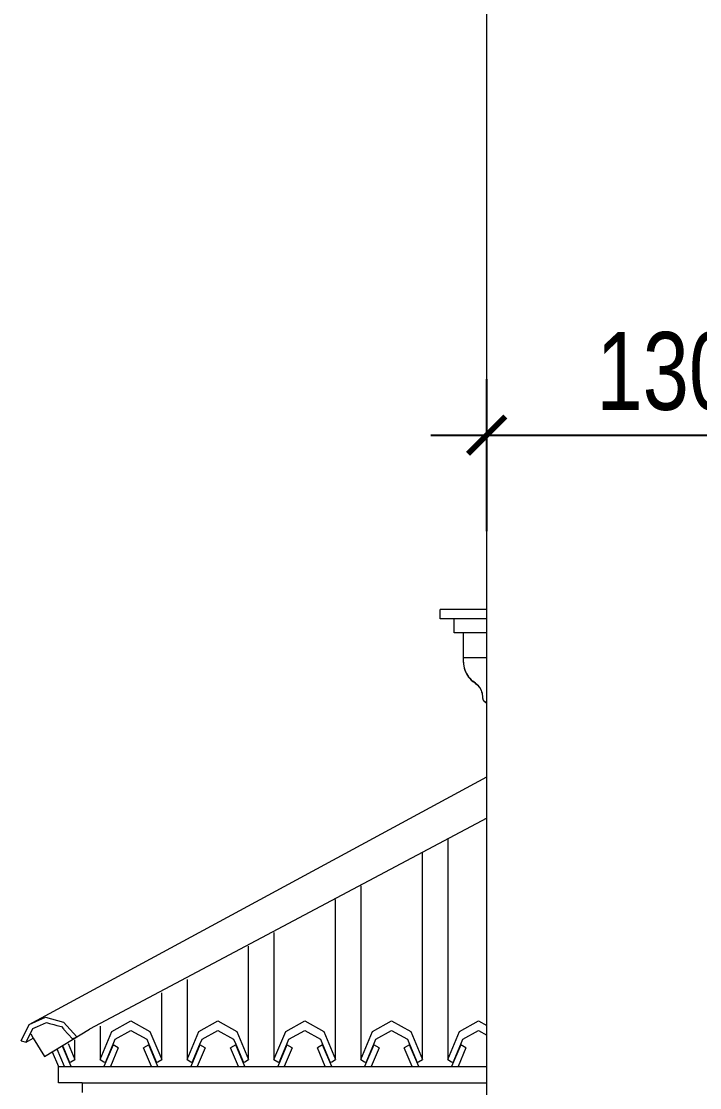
# Model space of a CAD drawing. Header units: millimetres. Extents: x -78046 to 260989, y -99288 to 158505.
# Drawn here: x 189225 to 191406, y 7531 to 10957 of the extents above; entities that cross this region are included whole.
import ezdxf
from ezdxf.xclip import XClip

# ---------------------------------------------------------------- set-up
doc = ezdxf.new("R2010")
doc.units = ezdxf.units.MM
doc.header["$LTSCALE"] = 100
doc.header["$XCLIPFRAME"] = 0
doc.header["$PDMODE"] = 98
doc.layers.get('Defpoints').update_dxf_attribs({"lineweight": 13})
doc.layers.add('-HATCH', color=8, linetype='Continuous', lineweight=5)
doc.layers.add('-LINE1', color=7, linetype='Continuous', lineweight=18)
doc.styles.add('AVANH', font='VHAVAN_2.TTF', dxfattribs={"width": 0.8})
doc.dimstyles.new('C_100A3', dxfattribs={"dimscale": 100, "dimtxt": 2.5, "dimasz": 1.2, "dimexe": 1.8, "dimexo": 0, "dimgap": 0.75, "dimtad": 1, "dimdec": 0, "dimzin": 0, "dimdsep": 46, "dimtxsty": 'AVANH', "dimblk": 'ARCHTICK', "dimcen": 0, "dimdle": 1.8, "dimclrd": 256, "dimclre": 256, "dimclrt": 7, "dimadec": 0, "dimazin": 0, "dimtfac": 0.0001, "dimtdec": 0, "dimtix": 1, "dimtmove": 2, "dimatfit": 3, "dimldrblk": 'ARCHTICK', "dimfxl": 1.8, "dimtolj": 1, "dimtzin": 0, "dimarcsym": 0})

# ---------------------------------------------------------------- blocks, each defined once
blk = doc.blocks.new('_ARCHTICK')
at = {"const_width": 0.15}
blk.add_lwpolyline([(-0.5, -0.5), (0.5, 0.5)], dxfattribs=at)
blk = doc.blocks.new('*D150')
at = {"layer": 'Defpoints', "lineweight": -2, "transparency": 16777216}
for p, q in [((190721.4, 9318.6), (190721.4, 9807.4)), ((192021.1, 9286.2), (192021.1, 9807.4)), ((190541.4, 9627.4), (192201.1, 9627.4))]:
    blk.add_line(p, q, dxfattribs=at)
at = {"layer": 'Defpoints', "color": 0, "transparency": 16777216}
for p in [(192021.1, 9627.4), (190721.4, 9318.6), (192021.1, 9286.2)]:
    blk.add_point(p, dxfattribs=at)
at = {"layer": 'Defpoints', "lineweight": -2, "transparency": 16777216, "xscale": 120, "yscale": 120, "zscale": 120, "rotation": 180}
blk.add_blockref('_ARCHTICK', (190721.4, 9627.4), dxfattribs=at)
at = {"layer": 'Defpoints', "lineweight": -2, "transparency": 16777216, "xscale": 120, "yscale": 120, "zscale": 120}
blk.add_blockref('_ARCHTICK', (192021.1, 9627.4), dxfattribs=at)
at = {"layer": 'Defpoints', "color": 7, "transparency": 16777216, "insert": (191371.3, 9831.7), "char_height": 250, "attachment_point": 5, "style": 'AVANH'}
blk.add_mtext('\\A1;1300', dxfattribs=at)
blk = doc.blocks.new('erte')
for p, q in [((212114.9, -49738), (212114.9, -52249.4)), ((212313, -52249.4), (212313, -49738)), ((212394.3, -49738), (212394.3, -52249.4)), ((212592.4, -52249.4), (212592.4, -49738)), ((212673.7, -49738), (212673.7, -52249.4)), ((212871.8, -52249.4), (212871.8, -49738)), ((212953.1, -49738), (212953.1, -52249.4)), ((213151.2, -52249.4), (213151.2, -49738)), ((213232.5, -49738), (213232.5, -52249.4)), ((213430.6, -52249.4), (213430.6, -49738)), ((213511.9, -49738), (213511.9, -52249.4)), ((213710, -52249.4), (213710, -49738)), ((213791.3, -49738), (213791.3, -52249.4)), ((213989.4, -52249.4), (213989.4, -49738)), ((214070.7, -49738), (214070.7, -52249.4)), ((214268.8, -52249.4), (214268.8, -49738)), ((214350.1, -49738), (214350.1, -52249.4)), ((214548.2, -52249.4), (214548.2, -49738)), ((214629.5, -49738), (214629.5, -52249.4)), ((214827.6, -52249.4), (214827.6, -49738)), ((214908.9, -49738), (214908.9, -52249.4)), ((215107, -52249.4), (215107, -49738)), ((215188.3, -49738), (215188.3, -52249.4)), ((215386.4, -52249.4), (215386.4, -49738)), ((215467.7, -49738), (215467.7, -52249.4)), ((215665.8, -52249.4), (215665.8, -49738)), ((215747.1, -49738), (215747.1, -52249.4)), ((215945.2, -52249.4), (215945.2, -49738)), ((216026.5, -49738), (216026.5, -52249.4)), ((216224.6, -52249.4), (216224.6, -49738)), ((216305.9, -49738), (216305.9, -52249.4)), ((216504, -52249.4), (216504, -49738)), ((216585.3, -49738), (216585.3, -52249.4)), ((216783.4, -52249.4), (216783.4, -49738)), ((216864.7, -49738), (216864.7, -52249.4)), ((217062.8, -52249.4), (217062.8, -49738)), ((217144.1, -49738), (217144.1, -52249.4)), ((217342.2, -52249.4), (217342.2, -49738)), ((217423.5, -49738), (217423.5, -52249.4)), ((217621.6, -52249.4), (217621.6, -49738)), ((217702.9, -49738), (217702.9, -52249.4)), ((217901, -52249.4), (217901, -49738)), ((217982.3, -49738), (217982.3, -52249.4)), ((218180.4, -52249.4), (218180.4, -49738)), ((218261.7, -49738), (218261.7, -52249.4)), ((218459.8, -52249.4), (218459.8, -49738)), ((218541.1, -49738), (218541.1, -52249.4)), ((218739.2, -52249.4), (218739.2, -49738)), ((218820.5, -49738), (218820.5, -52249.4)), ((219018.6, -52249.4), (219018.6, -49738)), ((219099.9, -49738), (219099.9, -52249.4)), ((219298, -52249.4), (219298, -49738)), ((219379.3, -49738), (219379.3, -52249.4)), ((219577.4, -52249.4), (219577.4, -49738)), ((219658.7, -49738), (219658.7, -52249.4)), ((219856.8, -52249.4), (219856.8, -49738)), ((219938.1, -49738), (219938.1, -52249.4)), ((220136.2, -52249.4), (220136.2, -49738)), ((220217.5, -49738), (220217.5, -52249.4)), ((220415.6, -52249.4), (220415.6, -49738)), ((220496.9, -49738), (220496.9, -52249.4)), ((220695, -52249.4), (220695, -49738)), ((220776.3, -49738), (220776.3, -52249.4)), ((220974.4, -52249.4), (220974.4, -49738)), ((221055.7, -49738), (221055.7, -52249.4)), ((221253.8, -52249.4), (221253.8, -49738)), ((221335.1, -49738), (221335.1, -52249.4)), ((221533.2, -52249.4), (221533.2, -49738)), ((212226.6, -52131.6), (212167.5, -52150.7)), ((212226.6, -52131.6), (212275.1, -52159)), ((212506, -52131.6), (212554.5, -52159)), ((212711.5, -52159), (212772.7, -52124.5)), ((212772.7, -52124.5), (212833.9, -52159)), ((212990.9, -52159), (213052.1, -52124.5)), ((213052.1, -52124.5), (213113.3, -52159)), ((213270.3, -52159), (213331.5, -52124.5)), ((213331.5, -52124.5), (213392.7, -52159)), ((213549.7, -52159), (213610.9, -52124.5)), ((213610.9, -52124.5), (213672.1, -52159)), ((213829.1, -52159), (213890.3, -52124.5)), ((213890.3, -52124.5), (213951.5, -52159)), ((214108.5, -52159), (214169.7, -52124.5)), ((214169.7, -52124.5), (214230.9, -52159)), ((214387.9, -52159), (214449.1, -52124.5)), ((214449.1, -52124.5), (214510.3, -52159)), ((214667.3, -52159), (214728.5, -52124.5)), ((214728.5, -52124.5), (214789.7, -52159)), ((214946.7, -52159), (215007.9, -52124.5)), ((215007.9, -52124.5), (215069.1, -52159)), ((215226.1, -52159), (215287.3, -52124.5)), ((215287.3, -52124.5), (215348.5, -52159)), ((215505.5, -52159), (215566.7, -52124.5)), ((215566.7, -52124.5), (215627.9, -52159)), ((215784.9, -52159), (215846.1, -52124.5)), ((215846.1, -52124.5), (215907.3, -52159)), ((216064.3, -52159), (216125.5, -52124.5)), ((216125.5, -52124.5), (216186.7, -52159)), ((216343.7, -52159), (216404.9, -52124.5)), ((216404.9, -52124.5), (216466.1, -52159)), ((216623.1, -52159), (216684.3, -52124.5)), ((216684.3, -52124.5), (216745.5, -52159)), ((216902.5, -52159), (216963.7, -52124.5)), ((216963.7, -52124.5), (217024.9, -52159)), ((217181.9, -52159), (217243.1, -52124.5)), ((217243.1, -52124.5), (217304.3, -52159)), ((217461.3, -52159), (217522.5, -52124.5)), ((217522.5, -52124.5), (217583.7, -52159)), ((217740.7, -52159), (217801.9, -52124.5)), ((217801.9, -52124.5), (217863.1, -52159)), ((218020.1, -52159), (218081.3, -52124.5)), ((218081.3, -52124.5), (218142.5, -52159)), ((218299.5, -52159), (218360.7, -52124.5)), ((218360.7, -52124.5), (218421.9, -52159)), ((218578.9, -52159), (218640.1, -52124.5)), ((218640.1, -52124.5), (218701.3, -52159)), ((218858.3, -52159), (218919.5, -52124.5)), ((218919.5, -52124.5), (218980.7, -52159)), ((219137.7, -52159), (219198.9, -52124.5)), ((219198.9, -52124.5), (219260.1, -52159)), ((219417.1, -52159), (219478.3, -52124.5)), ((219478.3, -52124.5), (219539.5, -52159)), ((219696.5, -52159), (219757.7, -52124.5)), ((219757.7, -52124.5), (219818.9, -52159)), ((219975.9, -52159), (220037.1, -52124.5)), ((220037.1, -52124.5), (220098.3, -52159)), ((220255.3, -52159), (220316.5, -52124.5)), ((220316.5, -52124.5), (220377.7, -52159)), ((220534.7, -52159), (220595.9, -52124.5)), ((220595.9, -52124.5), (220657.1, -52159)), ((220814.1, -52159), (220875.3, -52124.5)), ((220875.3, -52124.5), (220936.5, -52159)), ((221093.5, -52159), (221154.7, -52124.5)), ((221154.7, -52124.5), (221215.9, -52159)), ((221372.9, -52159), (221434.1, -52124.5)), ((221434.1, -52124.5), (221495.3, -52159)), ((212114.9, -52249.4), (212152.7, -52159)), ((212152.7, -52159), (212167.5, -52150.7)), ((212163.2, -52184), (212213.9, -52155.3)), ((212213.9, -52155.3), (212264.7, -52184)), ((212275.1, -52159), (212313, -52249.4)), ((212394.3, -52249.4), (212432.1, -52159)), ((212432.1, -52159), (212446.9, -52150.7)), ((212442.6, -52184), (212493.3, -52155.3)), ((212493.3, -52155.3), (212544.1, -52184)), ((212554.5, -52159), (212592.4, -52249.4)), ((212673.7, -52249.4), (212711.5, -52159)), ((212722, -52184), (212772.7, -52155.3)), ((212772.7, -52155.3), (212823.5, -52184)), ((212833.9, -52159), (212871.8, -52249.4)), ((212953.1, -52249.4), (212990.9, -52159)), ((213001.4, -52184), (213052.1, -52155.3)), ((213052.1, -52155.3), (213102.9, -52184)), ((213113.3, -52159), (213151.2, -52249.4)), ((213232.5, -52249.4), (213270.3, -52159)), ((213280.8, -52184), (213331.5, -52155.3)), ((213331.5, -52155.3), (213382.3, -52184)), ((213392.7, -52159), (213430.6, -52249.4)), ((213511.9, -52249.4), (213549.7, -52159)), ((213560.2, -52184), (213610.9, -52155.3)), ((213610.9, -52155.3), (213661.7, -52184)), ((213672.1, -52159), (213710, -52249.4)), ((213791.3, -52249.4), (213829.1, -52159)), ((213839.6, -52184), (213890.3, -52155.3)), ((213890.3, -52155.3), (213941.1, -52184)), ((213951.5, -52159), (213989.4, -52249.4)), ((214070.7, -52249.4), (214108.5, -52159)), ((214119, -52184), (214169.7, -52155.3)), ((214169.7, -52155.3), (214220.5, -52184)), ((214230.9, -52159), (214268.8, -52249.4)), ((214350.1, -52249.4), (214387.9, -52159)), ((214398.4, -52184), (214449.1, -52155.3)), ((214449.1, -52155.3), (214499.9, -52184)), ((214510.3, -52159), (214548.2, -52249.4)), ((214629.5, -52249.4), (214667.3, -52159)), ((214677.8, -52184), (214728.5, -52155.3)), ((214728.5, -52155.3), (214779.3, -52184)), ((214789.7, -52159), (214827.6, -52249.4)), ((214908.9, -52249.4), (214946.7, -52159)), ((214957.2, -52184), (215007.9, -52155.3)), ((215007.9, -52155.3), (215058.7, -52184)), ((215069.1, -52159), (215107, -52249.4)), ((215188.3, -52249.4), (215226.1, -52159)), ((215236.6, -52184), (215287.3, -52155.3)), ((215287.3, -52155.3), (215338.1, -52184)), ((215348.5, -52159), (215386.4, -52249.4)), ((215467.7, -52249.4), (215505.5, -52159)), ((215516, -52184), (215566.7, -52155.3)), ((215566.7, -52155.3), (215617.5, -52184)), ((215627.9, -52159), (215665.8, -52249.4)), ((215747.1, -52249.4), (215784.9, -52159)), ((215795.4, -52184), (215846.1, -52155.3)), ((215846.1, -52155.3), (215896.9, -52184)), ((215907.3, -52159), (215945.2, -52249.4)), ((216026.5, -52249.4), (216064.3, -52159)), ((216074.8, -52184), (216125.5, -52155.3)), ((216125.5, -52155.3), (216176.3, -52184)), ((216186.7, -52159), (216224.6, -52249.4)), ((216305.9, -52249.4), (216343.7, -52159)), ((216354.2, -52184), (216404.9, -52155.3)), ((216404.9, -52155.3), (216455.7, -52184)), ((216466.1, -52159), (216504, -52249.4)), ((216585.3, -52249.4), (216623.1, -52159)), ((216633.6, -52184), (216684.3, -52155.3)), ((216684.3, -52155.3), (216735.1, -52184)), ((216745.5, -52159), (216783.4, -52249.4)), ((216864.7, -52249.4), (216902.5, -52159)), ((216913, -52184), (216963.7, -52155.3)), ((216963.7, -52155.3), (217014.5, -52184)), ((217024.9, -52159), (217062.8, -52249.4)), ((217144.1, -52249.4), (217181.9, -52159)), ((217192.4, -52184), (217243.1, -52155.3)), ((217243.1, -52155.3), (217293.9, -52184)), ((217304.3, -52159), (217342.2, -52249.4)), ((217423.5, -52249.4), (217461.3, -52159)), ((217471.8, -52184), (217522.5, -52155.3)), ((217522.5, -52155.3), (217573.3, -52184)), ((217583.7, -52159), (217621.6, -52249.4)), ((217702.9, -52249.4), (217740.7, -52159)), ((217751.2, -52184), (217801.9, -52155.3)), ((217801.9, -52155.3), (217852.7, -52184)), ((217863.1, -52159), (217901, -52249.4)), ((217982.3, -52249.4), (218020.1, -52159)), ((218030.6, -52184), (218081.3, -52155.3)), ((218081.3, -52155.3), (218132.1, -52184)), ((218142.5, -52159), (218180.4, -52249.4)), ((218261.7, -52249.4), (218299.5, -52159)), ((218310, -52184), (218360.7, -52155.3)), ((218360.7, -52155.3), (218411.5, -52184)), ((218421.9, -52159), (218459.8, -52249.4)), ((218541.1, -52249.4), (218578.9, -52159)), ((218589.4, -52184), (218640.1, -52155.3)), ((218640.1, -52155.3), (218690.9, -52184)), ((218701.3, -52159), (218739.2, -52249.4)), ((218820.5, -52249.4), (218858.3, -52159)), ((218868.8, -52184), (218919.5, -52155.3)), ((218919.5, -52155.3), (218970.3, -52184)), ((218980.7, -52159), (219018.6, -52249.4)), ((219099.9, -52249.4), (219137.7, -52159)), ((219148.2, -52184), (219198.9, -52155.3)), ((219198.9, -52155.3), (219249.7, -52184)), ((219260.1, -52159), (219298, -52249.4)), ((219379.3, -52249.4), (219417.1, -52159)), ((219427.6, -52184), (219478.3, -52155.3)), ((219478.3, -52155.3), (219529.1, -52184)), ((219539.5, -52159), (219577.4, -52249.4)), ((219658.7, -52249.4), (219696.5, -52159)), ((219707, -52184), (219757.7, -52155.3)), ((219757.7, -52155.3), (219808.5, -52184)), ((219818.9, -52159), (219856.8, -52249.4)), ((219938.1, -52249.4), (219975.9, -52159)), ((219986.4, -52184), (220037.1, -52155.3)), ((220037.1, -52155.3), (220087.9, -52184)), ((220098.3, -52159), (220136.2, -52249.4)), ((220217.5, -52249.4), (220255.3, -52159)), ((220265.8, -52184), (220316.5, -52155.3)), ((220316.5, -52155.3), (220367.3, -52184)), ((220377.7, -52159), (220415.6, -52249.4)), ((220496.9, -52249.4), (220534.7, -52159)), ((220545.2, -52184), (220595.9, -52155.3)), ((220595.9, -52155.3), (220646.7, -52184)), ((220657.1, -52159), (220695, -52249.4)), ((220776.3, -52249.4), (220814.1, -52159)), ((220824.6, -52184), (220875.3, -52155.3)), ((220875.3, -52155.3), (220926.1, -52184)), ((220936.5, -52159), (220974.4, -52249.4)), ((221055.7, -52249.4), (221093.5, -52159)), ((221104, -52184), (221154.7, -52155.3)), ((221154.7, -52155.3), (221205.5, -52184)), ((221215.9, -52159), (221253.8, -52249.4)), ((221335.1, -52249.4), (221372.9, -52159)), ((221383.4, -52184), (221434.1, -52155.3)), ((221434.1, -52155.3), (221484.9, -52184)), ((221495.3, -52159), (221533.2, -52249.4)), ((212156.4, -52201.7), (212127.1, -52271.6)), ((212131.8, -52258.9), (212156.4, -52200.2)), ((212156.4, -52200.2), (212163.2, -52184)), ((212156.4, -52201.7), (212156.4, -52200.2)), ((212173.3, -52211.2), (212156.4, -52201.7)), ((212271.5, -52201.7), (212254.6, -52211.2)), ((212264.7, -52184), (212271.5, -52200.2)), ((212271.5, -52200.2), (212271.5, -52201.7)), ((212271.5, -52200.2), (212296.1, -52258.9)), ((212300.8, -52271.6), (212271.5, -52201.7)), ((212435.8, -52201.7), (212406.5, -52271.6)), ((212411.2, -52258.9), (212435.8, -52200.2)), ((212435.8, -52200.2), (212442.6, -52184)), ((212435.8, -52201.7), (212435.8, -52200.2)), ((212452.7, -52211.2), (212435.8, -52201.7)), ((212550.9, -52201.7), (212534, -52211.2)), ((212544.1, -52184), (212550.9, -52200.2)), ((212550.9, -52200.2), (212550.9, -52201.7)), ((212550.9, -52200.2), (212575.5, -52258.9)), ((212580.2, -52271.6), (212550.9, -52201.7)), ((212715.2, -52201.7), (212685.9, -52271.6)), ((212690.6, -52258.9), (212715.2, -52200.2)), ((212715.2, -52200.2), (212722, -52184)), ((212715.2, -52201.7), (212715.2, -52200.2)), ((212732.1, -52211.2), (212715.2, -52201.7)), ((212830.3, -52201.7), (212813.4, -52211.2)), ((212823.5, -52184), (212830.3, -52200.2)), ((212830.3, -52200.2), (212830.3, -52201.7)), ((212830.3, -52200.2), (212854.9, -52258.9)), ((212859.6, -52271.6), (212830.3, -52201.7)), ((212994.6, -52201.7), (212965.3, -52271.6)), ((212970, -52258.9), (212994.6, -52200.2)), ((212994.6, -52200.2), (213001.4, -52184)), ((212994.6, -52201.7), (212994.6, -52200.2)), ((213011.5, -52211.2), (212994.6, -52201.7)), ((213109.7, -52201.7), (213092.8, -52211.2)), ((213102.9, -52184), (213109.7, -52200.2)), ((213109.7, -52200.2), (213109.7, -52201.7)), ((213109.7, -52200.2), (213134.3, -52258.9)), ((213139, -52271.6), (213109.7, -52201.7)), ((213274, -52201.7), (213244.7, -52271.6)), ((213249.4, -52258.9), (213274, -52200.2)), ((213274, -52200.2), (213280.8, -52184)), ((213274, -52201.7), (213274, -52200.2)), ((213290.9, -52211.2), (213274, -52201.7)), ((213389.1, -52201.7), (213372.2, -52211.2)), ((213382.3, -52184), (213389.1, -52200.2)), ((213389.1, -52200.2), (213389.1, -52201.7)), ((213389.1, -52200.2), (213413.7, -52258.9)), ((213418.4, -52271.6), (213389.1, -52201.7)), ((213553.4, -52201.7), (213524.1, -52271.6)), ((213528.8, -52258.9), (213553.4, -52200.2)), ((213553.4, -52200.2), (213560.2, -52184)), ((213553.4, -52201.7), (213553.4, -52200.2)), ((213570.3, -52211.2), (213553.4, -52201.7)), ((213668.5, -52201.7), (213651.6, -52211.2)), ((213661.7, -52184), (213668.5, -52200.2)), ((213668.5, -52200.2), (213668.5, -52201.7)), ((213668.5, -52200.2), (213693.1, -52258.9)), ((213697.8, -52271.6), (213668.5, -52201.7)), ((213832.8, -52201.7), (213803.5, -52271.6)), ((213808.2, -52258.9), (213832.8, -52200.2)), ((213832.8, -52200.2), (213839.6, -52184)), ((213832.8, -52201.7), (213832.8, -52200.2)), ((213849.7, -52211.2), (213832.8, -52201.7)), ((213947.9, -52201.7), (213931, -52211.2)), ((213941.1, -52184), (213947.9, -52200.2)), ((213947.9, -52200.2), (213947.9, -52201.7)), ((213947.9, -52200.2), (213972.5, -52258.9)), ((213977.2, -52271.6), (213947.9, -52201.7)), ((214112.2, -52201.7), (214082.9, -52271.6)), ((214087.6, -52258.9), (214112.2, -52200.2)), ((214112.2, -52200.2), (214119, -52184)), ((214112.2, -52201.7), (214112.2, -52200.2)), ((214129.1, -52211.2), (214112.2, -52201.7)), ((214227.3, -52201.7), (214210.4, -52211.2)), ((214220.5, -52184), (214227.3, -52200.2)), ((214227.3, -52200.2), (214227.3, -52201.7)), ((214227.3, -52200.2), (214251.9, -52258.9)), ((214256.6, -52271.6), (214227.3, -52201.7)), ((214391.6, -52201.7), (214362.3, -52271.6)), ((214367, -52258.9), (214391.6, -52200.2)), ((214391.6, -52200.2), (214398.4, -52184)), ((214391.6, -52201.7), (214391.6, -52200.2)), ((214408.5, -52211.2), (214391.6, -52201.7)), ((214506.7, -52201.7), (214489.8, -52211.2)), ((214499.9, -52184), (214506.7, -52200.2)), ((214506.7, -52200.2), (214506.7, -52201.7)), ((214506.7, -52200.2), (214531.3, -52258.9)), ((214536, -52271.6), (214506.7, -52201.7)), ((214671, -52201.7), (214641.7, -52271.6)), ((214646.4, -52258.9), (214671, -52200.2)), ((214671, -52200.2), (214677.8, -52184)), ((214671, -52201.7), (214671, -52200.2)), ((214687.9, -52211.2), (214671, -52201.7)), ((214786.1, -52201.7), (214769.2, -52211.2)), ((214779.3, -52184), (214786.1, -52200.2)), ((214786.1, -52200.2), (214786.1, -52201.7)), ((214786.1, -52200.2), (214810.7, -52258.9)), ((214815.4, -52271.6), (214786.1, -52201.7)), ((214950.4, -52201.7), (214921.1, -52271.6)), ((214925.8, -52258.9), (214950.4, -52200.2)), ((214950.4, -52200.2), (214957.2, -52184)), ((214950.4, -52201.7), (214950.4, -52200.2)), ((214967.3, -52211.2), (214950.4, -52201.7)), ((215065.5, -52201.7), (215048.6, -52211.2)), ((215058.7, -52184), (215065.5, -52200.2)), ((215065.5, -52200.2), (215065.5, -52201.7)), ((215065.5, -52200.2), (215090.1, -52258.9)), ((215094.8, -52271.6), (215065.5, -52201.7)), ((215229.8, -52201.7), (215200.5, -52271.6)), ((215205.2, -52258.9), (215229.8, -52200.2)), ((215229.8, -52200.2), (215236.6, -52184)), ((215229.8, -52201.7), (215229.8, -52200.2)), ((215246.7, -52211.2), (215229.8, -52201.7)), ((215344.9, -52201.7), (215328, -52211.2)), ((215338.1, -52184), (215344.9, -52200.2)), ((215344.9, -52200.2), (215344.9, -52201.7)), ((215344.9, -52200.2), (215369.5, -52258.9)), ((215374.2, -52271.6), (215344.9, -52201.7)), ((215509.2, -52201.7), (215479.9, -52271.6)), ((215484.6, -52258.9), (215509.2, -52200.2)), ((215509.2, -52200.2), (215516, -52184)), ((215509.2, -52201.7), (215509.2, -52200.2)), ((215526.1, -52211.2), (215509.2, -52201.7)), ((215624.3, -52201.7), (215607.4, -52211.2)), ((215617.5, -52184), (215624.3, -52200.2)), ((215624.3, -52200.2), (215624.3, -52201.7)), ((215624.3, -52200.2), (215648.9, -52258.9)), ((215653.6, -52271.6), (215624.3, -52201.7)), ((215788.6, -52201.7), (215759.3, -52271.6)), ((215764, -52258.9), (215788.6, -52200.2)), ((215788.6, -52200.2), (215795.4, -52184)), ((215788.6, -52201.7), (215788.6, -52200.2)), ((215805.5, -52211.2), (215788.6, -52201.7)), ((215903.7, -52201.7), (215886.8, -52211.2)), ((215896.9, -52184), (215903.7, -52200.2)), ((215903.7, -52200.2), (215903.7, -52201.7)), ((215903.7, -52200.2), (215928.3, -52258.9)), ((215933, -52271.6), (215903.7, -52201.7)), ((216068, -52201.7), (216038.7, -52271.6)), ((216043.4, -52258.9), (216068, -52200.2)), ((216068, -52200.2), (216074.8, -52184)), ((216068, -52201.7), (216068, -52200.2)), ((216084.9, -52211.2), (216068, -52201.7)), ((216183.1, -52201.7), (216166.2, -52211.2)), ((216176.3, -52184), (216183.1, -52200.2)), ((216183.1, -52200.2), (216183.1, -52201.7)), ((216183.1, -52200.2), (216207.7, -52258.9)), ((216212.4, -52271.6), (216183.1, -52201.7)), ((216347.4, -52201.7), (216318.1, -52271.6)), ((216322.8, -52258.9), (216347.4, -52200.2)), ((216347.4, -52200.2), (216354.2, -52184)), ((216347.4, -52201.7), (216347.4, -52200.2)), ((216364.3, -52211.2), (216347.4, -52201.7)), ((216462.5, -52201.7), (216445.6, -52211.2)), ((216455.7, -52184), (216462.5, -52200.2)), ((216462.5, -52200.2), (216462.5, -52201.7)), ((216462.5, -52200.2), (216487.1, -52258.9)), ((216491.8, -52271.6), (216462.5, -52201.7)), ((216626.8, -52201.7), (216597.5, -52271.6)), ((216602.2, -52258.9), (216626.8, -52200.2)), ((216626.8, -52200.2), (216633.6, -52184)), ((216626.8, -52201.7), (216626.8, -52200.2)), ((216643.7, -52211.2), (216626.8, -52201.7)), ((216741.9, -52201.7), (216725, -52211.2)), ((216735.1, -52184), (216741.9, -52200.2)), ((216741.9, -52200.2), (216741.9, -52201.7)), ((216741.9, -52200.2), (216766.5, -52258.9)), ((216771.2, -52271.6), (216741.9, -52201.7)), ((216906.2, -52201.7), (216876.9, -52271.6)), ((216881.6, -52258.9), (216906.2, -52200.2)), ((216906.2, -52200.2), (216913, -52184)), ((216906.2, -52201.7), (216906.2, -52200.2)), ((216923.1, -52211.2), (216906.2, -52201.7)), ((217021.3, -52201.7), (217004.4, -52211.2)), ((217014.5, -52184), (217021.3, -52200.2)), ((217021.3, -52200.2), (217021.3, -52201.7)), ((217021.3, -52200.2), (217045.9, -52258.9)), ((217050.6, -52271.6), (217021.3, -52201.7)), ((217185.6, -52201.7), (217156.3, -52271.6)), ((217161, -52258.9), (217185.6, -52200.2)), ((217185.6, -52200.2), (217192.4, -52184)), ((217185.6, -52201.7), (217185.6, -52200.2)), ((217202.5, -52211.2), (217185.6, -52201.7)), ((217300.7, -52201.7), (217283.8, -52211.2)), ((217293.9, -52184), (217300.7, -52200.2)), ((217300.7, -52200.2), (217300.7, -52201.7)), ((217300.7, -52200.2), (217325.3, -52258.9)), ((217330, -52271.6), (217300.7, -52201.7)), ((217465, -52201.7), (217435.7, -52271.6)), ((217440.4, -52258.9), (217465, -52200.2)), ((217465, -52200.2), (217471.8, -52184)), ((217465, -52201.7), (217465, -52200.2)), ((217481.9, -52211.2), (217465, -52201.7)), ((217580.1, -52201.7), (217563.2, -52211.2)), ((217573.3, -52184), (217580.1, -52200.2)), ((217580.1, -52200.2), (217580.1, -52201.7)), ((217580.1, -52200.2), (217604.7, -52258.9)), ((217609.4, -52271.6), (217580.1, -52201.7)), ((217744.4, -52201.7), (217715.1, -52271.6)), ((217719.8, -52258.9), (217744.4, -52200.2)), ((217744.4, -52200.2), (217751.2, -52184)), ((217744.4, -52201.7), (217744.4, -52200.2)), ((217761.3, -52211.2), (217744.4, -52201.7)), ((217859.5, -52201.7), (217842.6, -52211.2)), ((217852.7, -52184), (217859.5, -52200.2)), ((217859.5, -52200.2), (217859.5, -52201.7)), ((217859.5, -52200.2), (217884.1, -52258.9)), ((217888.8, -52271.6), (217859.5, -52201.7)), ((218023.8, -52201.7), (217994.5, -52271.6)), ((217999.2, -52258.9), (218023.8, -52200.2)), ((218023.8, -52200.2), (218030.6, -52184)), ((218023.8, -52201.7), (218023.8, -52200.2)), ((218040.7, -52211.2), (218023.8, -52201.7)), ((218138.9, -52201.7), (218122, -52211.2)), ((218132.1, -52184), (218138.9, -52200.2)), ((218138.9, -52200.2), (218138.9, -52201.7)), ((218138.9, -52200.2), (218163.5, -52258.9)), ((218168.2, -52271.6), (218138.9, -52201.7)), ((218303.2, -52201.7), (218273.9, -52271.6)), ((218278.6, -52258.9), (218303.2, -52200.2)), ((218303.2, -52200.2), (218310, -52184)), ((218303.2, -52201.7), (218303.2, -52200.2)), ((218320.1, -52211.2), (218303.2, -52201.7)), ((218418.3, -52201.7), (218401.4, -52211.2)), ((218411.5, -52184), (218418.3, -52200.2)), ((218418.3, -52200.2), (218418.3, -52201.7)), ((218418.3, -52200.2), (218442.9, -52258.9)), ((218447.6, -52271.6), (218418.3, -52201.7)), ((218582.6, -52201.7), (218553.3, -52271.6)), ((218558, -52258.9), (218582.6, -52200.2)), ((218582.6, -52200.2), (218589.4, -52184)), ((218582.6, -52201.7), (218582.6, -52200.2)), ((218599.5, -52211.2), (218582.6, -52201.7)), ((218697.7, -52201.7), (218680.8, -52211.2)), ((218690.9, -52184), (218697.7, -52200.2)), ((218697.7, -52200.2), (218697.7, -52201.7)), ((218697.7, -52200.2), (218722.3, -52258.9)), ((218727, -52271.6), (218697.7, -52201.7)), ((218862, -52201.7), (218832.7, -52271.6)), ((218837.4, -52258.9), (218862, -52200.2)), ((218862, -52200.2), (218868.8, -52184)), ((218862, -52201.7), (218862, -52200.2)), ((218878.9, -52211.2), (218862, -52201.7)), ((218977.1, -52201.7), (218960.2, -52211.2)), ((218970.3, -52184), (218977.1, -52200.2)), ((218977.1, -52200.2), (218977.1, -52201.7)), ((218977.1, -52200.2), (219001.7, -52258.9)), ((219006.4, -52271.6), (218977.1, -52201.7)), ((219141.4, -52201.7), (219112.1, -52271.6)), ((219116.8, -52258.9), (219141.4, -52200.2)), ((219141.4, -52200.2), (219148.2, -52184)), ((219141.4, -52201.7), (219141.4, -52200.2)), ((219158.3, -52211.2), (219141.4, -52201.7)), ((219256.5, -52201.7), (219239.6, -52211.2)), ((219249.7, -52184), (219256.5, -52200.2)), ((219256.5, -52200.2), (219256.5, -52201.7)), ((219256.5, -52200.2), (219281.1, -52258.9)), ((219285.8, -52271.6), (219256.5, -52201.7)), ((219420.8, -52201.7), (219391.5, -52271.6)), ((219396.2, -52258.9), (219420.8, -52200.2)), ((219420.8, -52200.2), (219427.6, -52184)), ((219420.8, -52201.7), (219420.8, -52200.2)), ((219437.7, -52211.2), (219420.8, -52201.7)), ((219535.9, -52201.7), (219519, -52211.2)), ((219529.1, -52184), (219535.9, -52200.2)), ((219535.9, -52200.2), (219535.9, -52201.7)), ((219535.9, -52200.2), (219560.5, -52258.9)), ((219565.2, -52271.6), (219535.9, -52201.7)), ((219700.2, -52201.7), (219670.9, -52271.6)), ((219675.6, -52258.9), (219700.2, -52200.2)), ((219700.2, -52200.2), (219707, -52184)), ((219700.2, -52201.7), (219700.2, -52200.2)), ((219717.1, -52211.2), (219700.2, -52201.7)), ((219815.3, -52201.7), (219798.4, -52211.2)), ((219808.5, -52184), (219815.3, -52200.2)), ((219815.3, -52200.2), (219815.3, -52201.7)), ((219815.3, -52200.2), (219839.9, -52258.9)), ((219844.6, -52271.6), (219815.3, -52201.7)), ((219979.6, -52201.7), (219950.3, -52271.6)), ((219955, -52258.9), (219979.6, -52200.2)), ((219979.6, -52200.2), (219986.4, -52184)), ((219979.6, -52201.7), (219979.6, -52200.2)), ((219996.5, -52211.2), (219979.6, -52201.7)), ((220094.7, -52201.7), (220077.8, -52211.2)), ((220087.9, -52184), (220094.7, -52200.2)), ((220094.7, -52200.2), (220094.7, -52201.7)), ((220094.7, -52200.2), (220119.3, -52258.9)), ((220124, -52271.6), (220094.7, -52201.7)), ((220259, -52201.7), (220229.7, -52271.6)), ((220234.4, -52258.9), (220259, -52200.2)), ((220259, -52200.2), (220265.8, -52184)), ((220259, -52201.7), (220259, -52200.2)), ((220275.9, -52211.2), (220259, -52201.7)), ((220374.1, -52201.7), (220357.2, -52211.2)), ((220367.3, -52184), (220374.1, -52200.2)), ((220374.1, -52200.2), (220374.1, -52201.7)), ((220374.1, -52200.2), (220398.7, -52258.9)), ((220403.4, -52271.6), (220374.1, -52201.7)), ((220538.4, -52201.7), (220509.1, -52271.6)), ((220513.8, -52258.9), (220538.4, -52200.2)), ((220538.4, -52200.2), (220545.2, -52184)), ((220538.4, -52201.7), (220538.4, -52200.2)), ((220555.3, -52211.2), (220538.4, -52201.7)), ((220653.5, -52201.7), (220636.6, -52211.2)), ((220646.7, -52184), (220653.5, -52200.2)), ((220653.5, -52200.2), (220653.5, -52201.7)), ((220653.5, -52200.2), (220678.1, -52258.9)), ((220682.8, -52271.6), (220653.5, -52201.7)), ((220817.8, -52201.7), (220788.5, -52271.6)), ((220793.2, -52258.9), (220817.8, -52200.2)), ((220817.8, -52200.2), (220824.6, -52184)), ((220817.8, -52201.7), (220817.8, -52200.2)), ((220834.7, -52211.2), (220817.8, -52201.7)), ((220932.9, -52201.7), (220916, -52211.2)), ((220926.1, -52184), (220932.9, -52200.2)), ((220932.9, -52200.2), (220932.9, -52201.7)), ((220932.9, -52200.2), (220957.5, -52258.9)), ((220962.2, -52271.6), (220932.9, -52201.7)), ((221097.2, -52201.7), (221067.9, -52271.6)), ((221072.6, -52258.9), (221097.2, -52200.2)), ((221097.2, -52200.2), (221104, -52184)), ((221097.2, -52201.7), (221097.2, -52200.2)), ((221114.1, -52211.2), (221097.2, -52201.7)), ((221212.3, -52201.7), (221195.4, -52211.2)), ((221205.5, -52184), (221212.3, -52200.2)), ((221212.3, -52200.2), (221212.3, -52201.7)), ((221212.3, -52200.2), (221236.9, -52258.9)), ((221241.6, -52271.6), (221212.3, -52201.7)), ((221376.6, -52201.7), (221347.3, -52271.6)), ((221352, -52258.9), (221376.6, -52200.2)), ((221376.6, -52200.2), (221383.4, -52184)), ((221376.6, -52201.7), (221376.6, -52200.2)), ((221393.5, -52211.2), (221376.6, -52201.7)), ((221491.7, -52201.7), (221474.8, -52211.2)), ((221484.9, -52184), (221491.7, -52200.2)), ((221491.7, -52200.2), (221491.7, -52201.7)), ((221491.7, -52200.2), (221516.3, -52258.9)), ((221521, -52271.6), (221491.7, -52201.7)), ((212173.3, -52211.2), (212148, -52271.6)), ((212279.9, -52271.6), (212254.6, -52211.2)), ((212452.7, -52211.2), (212427.4, -52271.6)), ((212559.3, -52271.6), (212534, -52211.2)), ((212732.1, -52211.2), (212706.8, -52271.6)), ((212838.7, -52271.6), (212813.4, -52211.2)), ((213011.5, -52211.2), (212986.2, -52271.6)), ((213118.1, -52271.6), (213092.8, -52211.2)), ((213290.9, -52211.2), (213265.6, -52271.6)), ((213397.5, -52271.6), (213372.2, -52211.2)), ((213570.3, -52211.2), (213545, -52271.6)), ((213676.9, -52271.6), (213651.6, -52211.2)), ((213849.7, -52211.2), (213824.4, -52271.6)), ((213956.3, -52271.6), (213931, -52211.2)), ((214129.1, -52211.2), (214103.8, -52271.6)), ((214235.7, -52271.6), (214210.4, -52211.2)), ((214408.5, -52211.2), (214383.2, -52271.6)), ((214515.1, -52271.6), (214489.8, -52211.2)), ((214687.9, -52211.2), (214662.6, -52271.6)), ((214794.5, -52271.6), (214769.2, -52211.2)), ((214967.3, -52211.2), (214942, -52271.6)), ((215073.9, -52271.6), (215048.6, -52211.2)), ((215246.7, -52211.2), (215221.4, -52271.6)), ((215353.3, -52271.6), (215328, -52211.2)), ((215526.1, -52211.2), (215500.8, -52271.6)), ((215632.7, -52271.6), (215607.4, -52211.2)), ((215805.5, -52211.2), (215780.2, -52271.6)), ((215912.1, -52271.6), (215886.8, -52211.2)), ((216084.9, -52211.2), (216059.6, -52271.6)), ((216191.5, -52271.6), (216166.2, -52211.2)), ((216364.3, -52211.2), (216339, -52271.6)), ((216470.9, -52271.6), (216445.6, -52211.2)), ((216643.7, -52211.2), (216618.4, -52271.6)), ((216750.3, -52271.6), (216725, -52211.2)), ((216923.1, -52211.2), (216897.8, -52271.6)), ((217029.7, -52271.6), (217004.4, -52211.2)), ((217202.5, -52211.2), (217177.2, -52271.6)), ((217309.1, -52271.6), (217283.8, -52211.2)), ((217481.9, -52211.2), (217456.6, -52271.6)), ((217588.5, -52271.6), (217563.2, -52211.2)), ((217761.3, -52211.2), (217736, -52271.6)), ((217867.9, -52271.6), (217842.6, -52211.2)), ((218040.7, -52211.2), (218015.4, -52271.6)), ((218147.3, -52271.6), (218122, -52211.2)), ((218320.1, -52211.2), (218294.8, -52271.6)), ((218426.7, -52271.6), (218401.4, -52211.2)), ((218599.5, -52211.2), (218574.2, -52271.6)), ((218706.1, -52271.6), (218680.8, -52211.2)), ((218878.9, -52211.2), (218853.6, -52271.6)), ((218985.5, -52271.6), (218960.2, -52211.2)), ((219158.3, -52211.2), (219133, -52271.6)), ((219264.9, -52271.6), (219239.6, -52211.2)), ((219437.7, -52211.2), (219412.4, -52271.6)), ((219544.3, -52271.6), (219519, -52211.2)), ((219717.1, -52211.2), (219691.8, -52271.6)), ((219823.7, -52271.6), (219798.4, -52211.2)), ((219996.5, -52211.2), (219971.2, -52271.6)), ((220103.1, -52271.6), (220077.8, -52211.2)), ((220275.9, -52211.2), (220250.6, -52271.6)), ((220382.5, -52271.6), (220357.2, -52211.2)), ((220555.3, -52211.2), (220530, -52271.6)), ((220661.9, -52271.6), (220636.6, -52211.2)), ((220834.7, -52211.2), (220809.4, -52271.6)), ((220941.3, -52271.6), (220916, -52211.2)), ((221114.1, -52211.2), (221088.8, -52271.6)), ((221220.7, -52271.6), (221195.4, -52211.2)), ((221393.5, -52211.2), (221368.2, -52271.6)), ((221500.1, -52271.6), (221474.8, -52211.2)), ((212114.9, -52249.4), (212127.1, -52256.3)), ((212127.1, -52256.3), (212131.8, -52258.9)), ((212296.1, -52258.9), (212300.7, -52256.3)), ((212300.7, -52256.3), (212313, -52249.4)), ((212394.3, -52249.4), (212406.5, -52256.3)), ((212406.5, -52256.3), (212411.2, -52258.9)), ((212575.5, -52258.9), (212580.1, -52256.3)), ((212580.1, -52256.3), (212592.4, -52249.4)), ((212673.7, -52249.4), (212685.9, -52256.3)), ((212685.9, -52256.3), (212690.6, -52258.9)), ((212854.9, -52258.9), (212859.5, -52256.3)), ((212859.5, -52256.3), (212871.8, -52249.4)), ((212953.1, -52249.4), (212965.3, -52256.3)), ((212965.3, -52256.3), (212970, -52258.9)), ((213134.3, -52258.9), (213138.9, -52256.3)), ((213138.9, -52256.3), (213151.2, -52249.4)), ((213232.5, -52249.4), (213244.7, -52256.3)), ((213244.7, -52256.3), (213249.4, -52258.9)), ((213413.7, -52258.9), (213418.3, -52256.3)), ((213418.3, -52256.3), (213430.6, -52249.4)), ((213511.9, -52249.4), (213524.1, -52256.3)), ((213524.1, -52256.3), (213528.8, -52258.9)), ((213693.1, -52258.9), (213697.7, -52256.3)), ((213697.7, -52256.3), (213710, -52249.4)), ((213791.3, -52249.4), (213803.5, -52256.3)), ((213803.5, -52256.3), (213808.2, -52258.9)), ((213972.5, -52258.9), (213977.1, -52256.3)), ((213977.1, -52256.3), (213989.4, -52249.4)), ((214070.7, -52249.4), (214082.9, -52256.3)), ((214082.9, -52256.3), (214087.6, -52258.9)), ((214251.9, -52258.9), (214256.5, -52256.3)), ((214256.5, -52256.3), (214268.8, -52249.4)), ((214350.1, -52249.4), (214362.3, -52256.3)), ((214362.3, -52256.3), (214367, -52258.9)), ((214531.3, -52258.9), (214535.9, -52256.3)), ((214535.9, -52256.3), (214548.2, -52249.4)), ((214629.5, -52249.4), (214641.7, -52256.3)), ((214641.7, -52256.3), (214646.4, -52258.9)), ((214810.7, -52258.9), (214815.3, -52256.3)), ((214815.3, -52256.3), (214827.6, -52249.4)), ((214908.9, -52249.4), (214921.1, -52256.3)), ((214921.1, -52256.3), (214925.8, -52258.9)), ((215090.1, -52258.9), (215094.7, -52256.3)), ((215094.7, -52256.3), (215107, -52249.4)), ((215188.3, -52249.4), (215200.5, -52256.3)), ((215200.5, -52256.3), (215205.2, -52258.9)), ((215369.5, -52258.9), (215374.1, -52256.3)), ((215374.1, -52256.3), (215386.4, -52249.4)), ((215467.7, -52249.4), (215479.9, -52256.3)), ((215479.9, -52256.3), (215484.6, -52258.9)), ((215648.9, -52258.9), (215653.5, -52256.3)), ((215653.5, -52256.3), (215665.8, -52249.4)), ((215747.1, -52249.4), (215759.3, -52256.3)), ((215759.3, -52256.3), (215764, -52258.9)), ((215928.3, -52258.9), (215932.9, -52256.3)), ((215932.9, -52256.3), (215945.2, -52249.4)), ((216026.5, -52249.4), (216038.7, -52256.3)), ((216038.7, -52256.3), (216043.4, -52258.9)), ((216207.7, -52258.9), (216212.3, -52256.3)), ((216212.3, -52256.3), (216224.6, -52249.4)), ((216305.9, -52249.4), (216318.1, -52256.3)), ((216318.1, -52256.3), (216322.8, -52258.9)), ((216487.1, -52258.9), (216491.7, -52256.3)), ((216491.7, -52256.3), (216504, -52249.4)), ((216585.3, -52249.4), (216597.5, -52256.3)), ((216597.5, -52256.3), (216602.2, -52258.9)), ((216766.5, -52258.9), (216771.1, -52256.3)), ((216771.1, -52256.3), (216783.4, -52249.4)), ((216864.7, -52249.4), (216876.9, -52256.3)), ((216876.9, -52256.3), (216881.6, -52258.9)), ((217045.9, -52258.9), (217050.5, -52256.3)), ((217050.5, -52256.3), (217062.8, -52249.4)), ((217144.1, -52249.4), (217156.3, -52256.3)), ((217156.3, -52256.3), (217161, -52258.9)), ((217325.3, -52258.9), (217329.9, -52256.3)), ((217329.9, -52256.3), (217342.2, -52249.4)), ((217423.5, -52249.4), (217435.7, -52256.3)), ((217435.7, -52256.3), (217440.4, -52258.9)), ((217604.7, -52258.9), (217609.3, -52256.3)), ((217609.3, -52256.3), (217621.6, -52249.4)), ((217702.9, -52249.4), (217715.1, -52256.3)), ((217715.1, -52256.3), (217719.8, -52258.9)), ((217884.1, -52258.9), (217888.7, -52256.3)), ((217888.7, -52256.3), (217901, -52249.4)), ((217982.3, -52249.4), (217994.5, -52256.3)), ((217994.5, -52256.3), (217999.2, -52258.9)), ((218163.5, -52258.9), (218168.1, -52256.3)), ((218168.1, -52256.3), (218180.4, -52249.4)), ((218261.7, -52249.4), (218273.9, -52256.3)), ((218273.9, -52256.3), (218278.6, -52258.9)), ((218442.9, -52258.9), (218447.5, -52256.3)), ((218447.5, -52256.3), (218459.8, -52249.4)), ((218541.1, -52249.4), (218553.3, -52256.3)), ((218553.3, -52256.3), (218558, -52258.9)), ((218722.3, -52258.9), (218726.9, -52256.3)), ((218726.9, -52256.3), (218739.2, -52249.4)), ((218820.5, -52249.4), (218832.7, -52256.3)), ((218832.7, -52256.3), (218837.4, -52258.9)), ((219001.7, -52258.9), (219006.3, -52256.3)), ((219006.3, -52256.3), (219018.6, -52249.4)), ((219099.9, -52249.4), (219112.1, -52256.3)), ((219112.1, -52256.3), (219116.8, -52258.9)), ((219281.1, -52258.9), (219285.7, -52256.3)), ((219285.7, -52256.3), (219298, -52249.4)), ((219379.3, -52249.4), (219391.5, -52256.3)), ((219391.5, -52256.3), (219396.2, -52258.9)), ((219560.5, -52258.9), (219565.1, -52256.3)), ((219565.1, -52256.3), (219577.4, -52249.4)), ((219658.7, -52249.4), (219670.9, -52256.3)), ((219670.9, -52256.3), (219675.6, -52258.9)), ((219839.9, -52258.9), (219844.5, -52256.3)), ((219844.5, -52256.3), (219856.8, -52249.4)), ((219938.1, -52249.4), (219950.3, -52256.3)), ((219950.3, -52256.3), (219955, -52258.9)), ((220119.3, -52258.9), (220123.9, -52256.3)), ((220123.9, -52256.3), (220136.2, -52249.4)), ((220217.5, -52249.4), (220229.7, -52256.3)), ((220229.7, -52256.3), (220234.4, -52258.9)), ((220398.7, -52258.9), (220403.3, -52256.3)), ((220403.3, -52256.3), (220415.6, -52249.4)), ((220496.9, -52249.4), (220509.1, -52256.3)), ((220509.1, -52256.3), (220513.8, -52258.9)), ((220678.1, -52258.9), (220682.7, -52256.3)), ((220682.7, -52256.3), (220695, -52249.4)), ((220776.3, -52249.4), (220788.5, -52256.3)), ((220788.5, -52256.3), (220793.2, -52258.9)), ((220957.5, -52258.9), (220962.1, -52256.3)), ((220962.1, -52256.3), (220974.4, -52249.4)), ((221055.7, -52249.4), (221067.9, -52256.3)), ((221067.9, -52256.3), (221072.6, -52258.9)), ((221236.9, -52258.9), (221241.5, -52256.3)), ((221241.5, -52256.3), (221253.8, -52249.4)), ((221335.1, -52249.4), (221347.3, -52256.3)), ((221347.3, -52256.3), (221352, -52258.9)), ((221516.3, -52258.9), (221520.9, -52256.3)), ((221520.9, -52256.3), (221533.2, -52249.4))]:
    blk.add_line(p, q)

msp = doc.modelspace()

# ---------------------------------------------------------------- linework, layer by layer
at = {"layer": '-HATCH'}
for p, q in [((190720.9, 8991.7), (190646.2, 8991.7)), ((190720.9, 8911.7), (190646.2, 8911.7)), ((190721.7, 8396.7), (189444.8, 7719.1)), ((189299.6, 7630.9), (189444.8, 7719.1)), ((189263.8, 7690.6), (189299.6, 7630.9)), ((189403.8, 7694.1), (189411, 7698.5)), ((189287.8, 7650.6), (189288.2, 7650.8)), ((189421.2, 7546.9), (190721.7, 7546.9))]:
    msp.add_line(p, q, dxfattribs=at)
at = {"layer": '-LINE1', "color": 0, "lineweight": 20}
for p, q in [((190721.4, 4666.7), (190721.4, 11066.7)), ((190571.5, 9036.7), (190571.5, 9066.7)), ((190720.9, 9066.7), (190571.5, 9066.7)), ((190616.3, 9036.7), (190571.5, 9036.7)), ((190616.3, 8991.7), (190616.3, 9036.7)), ((190720.9, 9036.7), (190616.3, 9036.7)), ((190646.2, 8991.7), (190616.3, 8991.7)), ((190646.2, 8911.7), (190646.2, 8991.7)), ((190646.3, 8898.4), (190646.2, 8911.7)), ((190646.3, 8898.4), (190646.7, 8892.1)), ((190646.3, 8897.3), (190646.3, 8898.4)), ((190646.3, 8897.3), (190646.7, 8891)), ((190646.7, 8892.1), (190647.5, 8885.9)), ((190646.7, 8891), (190647.5, 8884.7)), ((190647.5, 8885.9), (190648.9, 8879.7)), ((190647.5, 8884.7), (190648.9, 8878.5)), ((190648.9, 8879.7), (190650.7, 8873.6)), ((190648.9, 8878.5), (190650.7, 8872.5)), ((190650.7, 8873.6), (190653.1, 8867.7)), ((190650.7, 8872.5), (190653.1, 8866.6)), ((190653.1, 8867.7), (190655.9, 8862)), ((190653.1, 8866.6), (190656, 8860.8)), ((190655.9, 8862), (190659.3, 8856.5)), ((190656, 8860.8), (190659.3, 8855.3)), ((190659.3, 8856.5), (190663, 8851.2)), ((190659.3, 8855.3), (190663, 8850.1)), ((190663, 8851.2), (190667.2, 8846.3)), ((190663, 8850.1), (190667.2, 8845.1)), ((190667.2, 8846.3), (190671.7, 8841.6)), ((190667.2, 8845.1), (190671.7, 8840.5)), ((190671.7, 8841.6), (190676.7, 8837.4)), ((190671.7, 8840.5), (190676.7, 8836.2)), ((190685.8, 8830.6), (190676.7, 8837.4)), ((190685.8, 8829.4), (190676.7, 8836.2)), ((190685.8, 8830.6), (190689.5, 8827.4)), ((190685.8, 8829.4), (190689.5, 8826.2)), ((190689.5, 8827.4), (190692.9, 8823.9)), ((190689.5, 8826.2), (190692.9, 8822.8)), ((190692.9, 8823.9), (190696, 8820.2)), ((190692.9, 8822.8), (190696, 8819.1)), ((190696, 8820.2), (190698.7, 8816.3)), ((190696, 8819.1), (190698.7, 8815.2)), ((190698.7, 8816.3), (190701.1, 8812.2)), ((190698.7, 8815.2), (190701.2, 8811)), ((190701.1, 8812.2), (190703.2, 8807.9)), ((190701.2, 8811), (190703.2, 8806.8)), ((190703.2, 8807.9), (190704.9, 8803.5)), ((190703.2, 8806.8), (190704.9, 8802.3)), ((190704.9, 8803.5), (190706.3, 8799)), ((190704.9, 8802.3), (190706.3, 8797.8)), ((190706.3, 8799), (190707.2, 8794.3)), ((190706.3, 8797.8), (190707.2, 8793.2)), ((190707.2, 8794.3), (190707.8, 8789.7)), ((190707.2, 8793.2), (190707.8, 8788.5)), ((190707.8, 8789.7), (190707.8, 8788.5)), ((190707.8, 8788.5), (190707.9, 8785)), ((190707.9, 8785), (190708, 8783)), ((190707.9, 8785), (190707.9, 8783.9)), ((190707.9, 8783.9), (190708, 8781.9)), ((190708, 8783), (190708.4, 8781)), ((190708, 8781.9), (190708.4, 8779.9)), ((190708.4, 8781), (190709, 8779.1)), ((190708.4, 8779.9), (190709, 8778)), ((190709, 8779.1), (190709.8, 8777.2)), ((190709, 8778), (190709.8, 8776.1)), ((190709.8, 8777.2), (190710.9, 8775.5)), ((190709.8, 8776.1), (190710.9, 8774.4)), ((190710.9, 8775.5), (190712.2, 8773.9)), ((190710.9, 8774.4), (190712.2, 8772.7)), ((190712.2, 8773.9), (190713.6, 8772.4)), ((190712.2, 8772.7), (190713.6, 8771.3)), ((190713.6, 8772.4), (190715.3, 8771.1)), ((190713.6, 8771.3), (190715.3, 8770)), ((190715.3, 8771.1), (190717, 8770)), ((190715.3, 8770), (190717, 8768.9)), ((190717, 8770), (190718.9, 8769.1)), ((190717, 8768.9), (190718.9, 8768)), ((190718.9, 8769.1), (190720.9, 8768.5)), ((190718.9, 8768), (190720.9, 8767.3)), ((190720.9, 8768.5), (190720.9, 8767.3)), ((189250.9, 7734), (190721.7, 8529.3)), ((189250.9, 7734), (189302.9, 7757.3)), ((189302.9, 7757.3), (189361.2, 7742)), ((189361.2, 7742), (189403.8, 7694.1)), ((189225.3, 7681.2), (189250.9, 7734)), ((189241.4, 7677), (189262.7, 7720.8)), ((189262.7, 7720.8), (189276.9, 7727.2)), ((189276.9, 7727.2), (189305.8, 7740.1)), ((189305.8, 7740.1), (189316.2, 7737.4)), ((189316.2, 7737.4), (189329.5, 7733.9)), ((189329.5, 7733.9), (189339.3, 7731.3)), ((189339.3, 7731.3), (189339.5, 7731.6)), ((189339.5, 7731.3), (189354.2, 7727.4)), ((189354.2, 7727.4), (189360.6, 7720.2)), ((189360.6, 7720.2), (189362.5, 7718)), ((189362.5, 7718), (189375.6, 7703.3)), ((189225.3, 7681.2), (189241.4, 7677)), ((189241.4, 7677), (189263.8, 7690.6)), ((189255.4, 7704.5), (189263.8, 7690.6)), ((189375.6, 7703.3), (189389.4, 7687.7)), ((189389.4, 7687.7), (189403.8, 7694.1)), ((189324.5, 7646.1), (189344.7, 7598.9)), ((189330.1, 7633.2), (189330.1, 7633.1)), ((189344.7, 7598.8), (189344.7, 7598.9)), ((189344.7, 7598.9), (189344.8, 7598.9)), ((189344.7, 7598.8), (190721.7, 7598.8)), ((189344.7, 7546.9), (189344.7, 7598.8)), ((189344.8, 7598.9), (189344.8, 7598.9)), ((189344.8, 7598.9), (189348, 7598.9)), ((189348, 7598.9), (190721.7, 7598.8)), ((189421.2, 7546.9), (189344.7, 7546.9)), ((189421.2, 7546.9), (189421.2, 7515.4))]:
    msp.add_line(p, q, dxfattribs=at)

# ---------------------------------------------------------------- block references
at = {"layer": '-HATCH'}
ref = msp.add_blockref('erte', (-24592.1, 59870.5), dxfattribs=at)
XClip(ref).set_block_clipping_path([(215313.82916164, -52271.6228837415), (213936.866042865, -52271.617910345), (213916.6696884681, -52224.4133445312), (215313.82916164, -51473.7919990791)])

# ---------------------------------------------------------------- dimensions: what is measured, and where the dimension line sits
at = {"layer": 'Defpoints', "color": 2}
dim = msp.add_linear_dim(base=(192021.1, 9627.4), p1=(190721.4, 9318.6), p2=(192021.1, 9286.2), dimstyle='C_100A3', dxfattribs=at)
dim.commit()
dim.dimension.update_dxf_attribs({"geometry": '*D150', "text_midpoint": (191371.3, 9831.7)})

doc.saveas('drawing.dxf')
